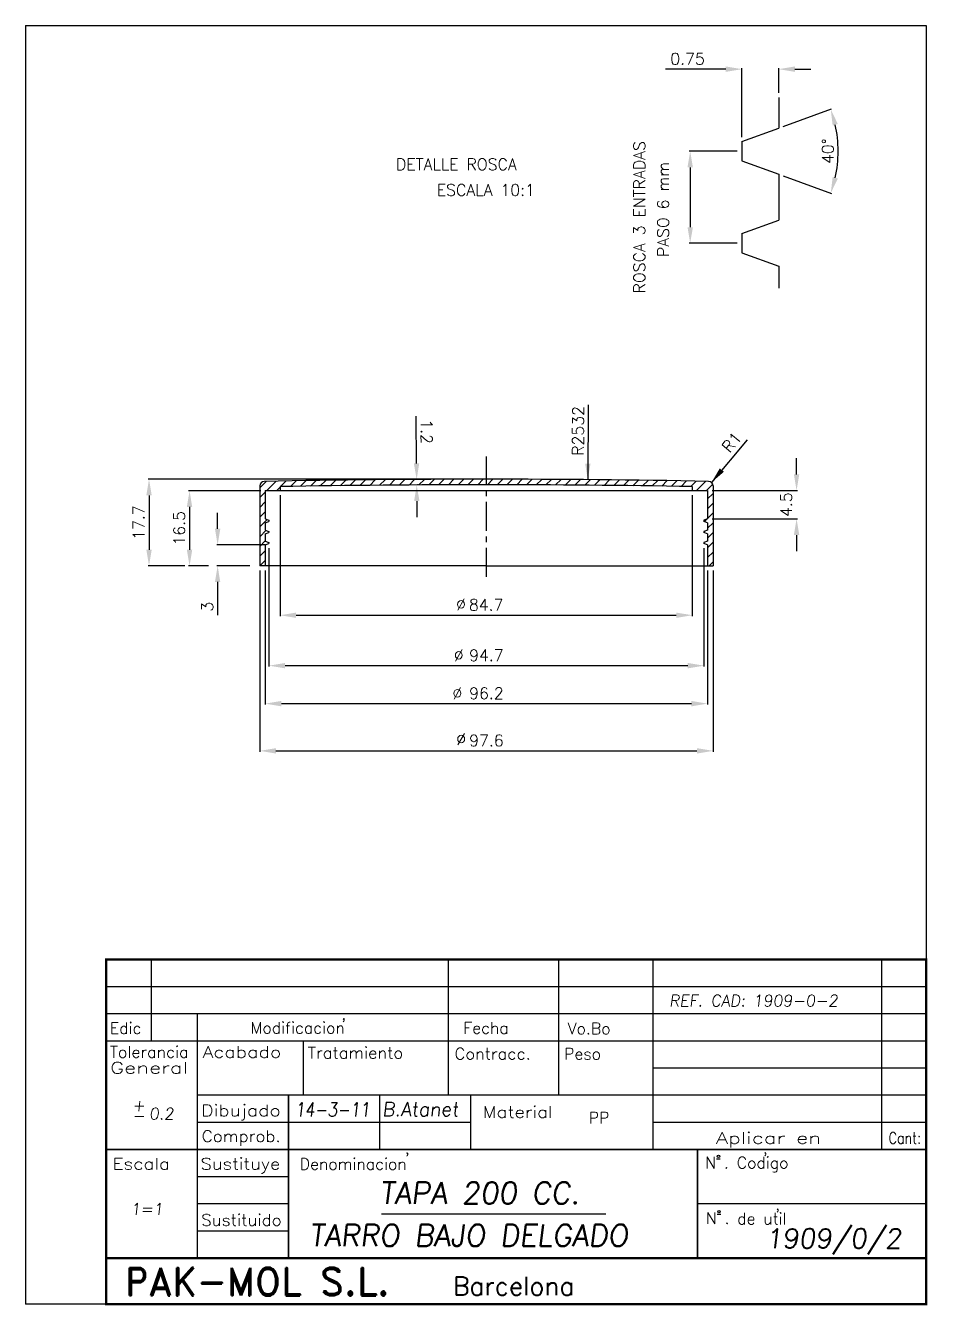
# Model space of a CAD drawing. Extents: x 321 to 964, y 983 to 1560.
# Drawn here: x 767.7 to 963.6, y 1281.6 to 1559.6 of the extents above; entities that cross this region are included whole.
import ezdxf
from ezdxf.enums import TextEntityAlignment as Align

# ---------------------------------------------------------------- set-up
doc = ezdxf.new("R2010")
doc.units = 0
doc.header["$LTSCALE"] = 5
doc.header["$MEASUREMENT"] = 0
doc.linetypes.add('CENTRO', pattern=[2, 1.25, -0.25, 0.25, -0.25])
doc.linetypes.add('CONTINUA', pattern=[0])
doc.layers.get('0').update_dxf_attribs({"linetype": 'CONTINUA'})
doc.layers.get('DEFPOINTS').update_dxf_attribs({"linetype": 'CONTINUA'})
doc.styles.add('25', font='simplex.shx', dxfattribs={"height": 2.5})
doc.styles.add('4', font='ROMANS', dxfattribs={"oblique": 7, "height": 4})
doc.styles.add('ROMAND', font='romand', dxfattribs={"height": 4})
doc.styles.add('ROMANS', font='romans', dxfattribs={"oblique": 7, "height": 2.5})
doc.dimstyles.get("Standard").update_dxf_attribs({"dimtxt": 0.18, "dimasz": 0.18, "dimexe": 0.18, "dimexo": 0.0625, "dimgap": 0.09, "dimtad": 0, "dimtih": 1, "dimtoh": 1, "dimdec": 4, "dimzin": 0, "dimtxsty": 'STANDARD', "dimcen": 0.09, "dimazin": 3, "dimtfac": 1, "dimtdec": 4, "dimtofl": 0, "dimtmove": 0, "dimatfit": 3, "dimtolj": 1, "dimtzin": 0})

# ---------------------------------------------------------------- blocks, each defined once
blk = doc.blocks.new('*D46')
at = {"color": 0, "linetype": 'BYBLOCK'}
for p, q in [((1147.15, 1238.99), (1157.7, 1242.84)), ((1147.15, 1228.31), (1157.7, 1224.47))]:
    blk.add_line(p, q, dxfattribs=at)
blk.add_arc((1132.47, 1233.65), 26.65, 347.5294, 12.4706, dxfattribs=at)
for points in [[(1157.93, 1239.24), (1159.05, 1239.57), (1157.51, 1242.77)], [(1159.05, 1227.73), (1157.93, 1228.06), (1157.51, 1224.54)]]:
    blk.add_solid(points, dxfattribs=at)
at = {"layer": 'DEFPOINTS', "color": 0, "linetype": 'BYBLOCK'}
for p in [(1146.21, 1238.65), (1138.21, 1235.74), (1138.21, 1231.56), (1158.94, 1230.56), (1146.21, 1228.65)]:
    blk.add_point(p, dxfattribs=at)
at = {"color": 0, "linetype": 'BYBLOCK', "insert": (1156.87, 1233.65), "char_height": 2.5, "attachment_point": 5, "rotation": 90, "style": '25'}
blk.add_mtext('\\A1;40°', dxfattribs=at)
blk = doc.blocks.new('*D45')
at = {"color": 0, "linetype": 'BYBLOCK'}
for p, q in [((919.8, 1550.17), (906.68, 1550.17)), ((923.3, 1535.43), (923.3, 1550.37)), ((931.3, 1545.05), (931.3, 1550.37)), ((934.8, 1550.17), (938.3, 1550.17))]:
    blk.add_line(p, q, dxfattribs=at)
for points in [[(919.8, 1550.75), (919.8, 1549.58), (923.3, 1550.17)], [(934.8, 1550.75), (934.8, 1549.58), (931.3, 1550.17)]]:
    blk.add_solid(points, dxfattribs=at)
at = {"layer": 'DEFPOINTS', "color": 0, "linetype": 'BYBLOCK'}
for p in [(931.3, 1550.17), (931.3, 1544.05), (923.3, 1534.43)]:
    blk.add_point(p, dxfattribs=at)
at = {"color": 0, "linetype": 'BYBLOCK', "insert": (911.49, 1552.42), "char_height": 2.5, "attachment_point": 5, "style": '25'}
blk.add_mtext('\\A1;0.75', dxfattribs=at)
blk = doc.blocks.new('*D51')
at = {"color": 0, "linetype": 'BYBLOCK'}
for p, q in [((1037.86, 1158.94), (1037.86, 1132.63)), ((1127.43, 1158.94), (1127.43, 1132.63)), ((1041.36, 1132.83), (1123.93, 1132.83))]:
    blk.add_line(p, q, dxfattribs=at)
for points in [[(1041.36, 1133.41), (1041.36, 1132.25), (1037.86, 1132.83)], [(1123.93, 1133.41), (1123.93, 1132.25), (1127.43, 1132.83)]]:
    blk.add_solid(points, dxfattribs=at)
at = {"layer": 'DEFPOINTS', "color": 0, "linetype": 'BYBLOCK'}
for p in [(1037.86, 1159.94), (1127.43, 1159.94), (1127.43, 1132.83)]:
    blk.add_point(p, dxfattribs=at)
at = {"color": 0, "linetype": 'BYBLOCK', "insert": (1082.65, 1135.08), "char_height": 2.5, "attachment_point": 5, "style": '25'}
blk.add_mtext('\\A1;84.7', dxfattribs=at)
blk = doc.blocks.new('*D49')
at = {"color": 0, "linetype": 'BYBLOCK'}
for p, q in [((820.54, 1446.08), (820.54, 1420.36)), ((915.04, 1446.08), (915.04, 1420.36)), ((824.04, 1420.56), (911.54, 1420.56))]:
    blk.add_line(p, q, dxfattribs=at)
for points in [[(824.04, 1421.14), (824.04, 1419.97), (820.54, 1420.56)], [(911.54, 1421.14), (911.54, 1419.97), (915.04, 1420.56)]]:
    blk.add_solid(points, dxfattribs=at)
at = {"layer": 'DEFPOINTS', "color": 0, "linetype": 'BYBLOCK'}
for p in [(820.54, 1447.08), (915.04, 1447.08), (915.04, 1420.56)]:
    blk.add_point(p, dxfattribs=at)
at = {"color": 0, "linetype": 'BYBLOCK', "insert": (867.79, 1422.81), "char_height": 2.5, "attachment_point": 5, "style": '25'}
blk.add_mtext('\\A1;94.7', dxfattribs=at)
blk = doc.blocks.new('*D48')
at = {"color": 0, "linetype": 'BYBLOCK'}
for p, q in [((819.74, 1441.25), (819.74, 1412.11)), ((915.84, 1441.25), (915.84, 1412.11)), ((823.24, 1412.31), (912.34, 1412.31))]:
    blk.add_line(p, q, dxfattribs=at)
for points in [[(823.24, 1412.89), (823.24, 1411.72), (819.74, 1412.31)], [(912.34, 1412.89), (912.34, 1411.72), (915.84, 1412.31)]]:
    blk.add_solid(points, dxfattribs=at)
at = {"layer": 'DEFPOINTS', "color": 0, "linetype": 'BYBLOCK'}
for p in [(819.74, 1442.25), (915.84, 1442.25), (915.84, 1412.31)]:
    blk.add_point(p, dxfattribs=at)
at = {"color": 0, "linetype": 'BYBLOCK', "insert": (867.79, 1414.56), "char_height": 2.5, "attachment_point": 5, "style": '25'}
blk.add_mtext('\\A1;96.2', dxfattribs=at)
blk = doc.blocks.new('*D50')
at = {"color": 0, "linetype": 'BYBLOCK'}
for p, q in [((1033.66, 1159.86), (1018, 1159.86)), ((1018.2, 1156.36), (1018.2, 1147.06)), ((1022.3, 1143.56), (1018, 1143.56))]:
    blk.add_line(p, q, dxfattribs=at)
for points in [[(1017.61, 1156.36), (1018.78, 1156.36), (1018.2, 1159.86)], [(1017.61, 1147.06), (1018.78, 1147.06), (1018.2, 1143.56)]]:
    blk.add_solid(points, dxfattribs=at)
at = {"layer": 'DEFPOINTS', "color": 0, "linetype": 'BYBLOCK'}
for p in [(1034.66, 1159.86), (1018.2, 1143.56), (1023.3, 1143.56)]:
    blk.add_point(p, dxfattribs=at)
at = {"color": 0, "linetype": 'BYBLOCK', "insert": (1015.95, 1151.71), "char_height": 2.5, "attachment_point": 5, "rotation": 90, "style": '25'}
blk.add_mtext('\\A1;16.5', dxfattribs=at)
blk = doc.blocks.new('*D47')
at = {"color": 0, "linetype": 'BYBLOCK'}
for p, q in [((1254.92, 1151.61), (1254.92, 1155.11)), ((1265.28, 1148.11), (1254.72, 1148.11)), ((1261.89, 1143.56), (1254.72, 1143.56)), ((1254.92, 1140.06), (1254.92, 1132.83))]:
    blk.add_line(p, q, dxfattribs=at)
for points in [[(1254.34, 1151.61), (1255.5, 1151.61), (1254.92, 1148.11)], [(1254.34, 1140.06), (1255.5, 1140.06), (1254.92, 1143.56)]]:
    blk.add_solid(points, dxfattribs=at)
at = {"layer": 'DEFPOINTS', "color": 0, "linetype": 'BYBLOCK'}
for p in [(1266.28, 1148.11), (1254.92, 1143.56), (1262.89, 1143.56)]:
    blk.add_point(p, dxfattribs=at)
at = {"color": 0, "linetype": 'BYBLOCK', "insert": (1252.67, 1134.67), "char_height": 2.5, "attachment_point": 5, "rotation": 90, "style": '25'}
blk.add_mtext('\\A1;3', dxfattribs=at)
blk = doc.blocks.new('*D44')
at = {"color": 0, "linetype": 'BYBLOCK'}
for p, q in [((1137.21, 1233.65), (1126.77, 1233.65)), ((1126.97, 1230.15), (1126.97, 1217.15)), ((1137.21, 1213.65), (1126.77, 1213.65))]:
    blk.add_line(p, q, dxfattribs=at)
for points in [[(1126.39, 1230.15), (1127.56, 1230.15), (1126.97, 1233.65)], [(1126.39, 1217.15), (1127.56, 1217.15), (1126.97, 1213.65)]]:
    blk.add_solid(points, dxfattribs=at)
at = {"layer": 'DEFPOINTS', "color": 0, "linetype": 'BYBLOCK'}
for p in [(1138.21, 1233.65), (1126.97, 1213.65), (1138.21, 1213.65)]:
    blk.add_point(p, dxfattribs=at)
blk = doc.blocks.new('*D53')
at = {"color": 0, "linetype": 'BYBLOCK'}
for p, q in [((1380.71, 1163.44), (1380.71, 1166.94)), ((1362.38, 1159.94), (1380.91, 1159.94)), ((1362.38, 1153.75), (1380.91, 1153.75)), ((1380.71, 1150.25), (1380.71, 1146.75))]:
    blk.add_line(p, q, dxfattribs=at)
for points in [[(1380.13, 1163.44), (1381.3, 1163.44), (1380.71, 1159.94)], [(1380.13, 1150.25), (1381.3, 1150.25), (1380.71, 1153.75)]]:
    blk.add_solid(points, dxfattribs=at)
at = {"layer": 'DEFPOINTS', "color": 0, "linetype": 'BYBLOCK'}
for p in [(1361.38, 1159.94), (1380.71, 1159.94), (1361.38, 1153.75)]:
    blk.add_point(p, dxfattribs=at)
at = {"color": 0, "linetype": 'BYBLOCK', "insert": (1378.46, 1156.85), "char_height": 2.5, "attachment_point": 5, "rotation": 90, "style": '25'}
blk.add_mtext('\\A1;4.5', dxfattribs=at)
blk = doc.blocks.new('*D62')
at = {"color": 0, "linetype": 'BYBLOCK'}
blk.add_line((924.45, 1469.64), (916.69, 1460.37), dxfattribs=at)
blk.add_solid([(918.49, 1463.43), (919.38, 1462.68), (916.69, 1460.37)], dxfattribs=at)
at = {"layer": 'DEFPOINTS', "color": 0, "linetype": 'BYBLOCK'}
for p in [(916.69, 1460.37), (916.04, 1459.6)]:
    blk.add_point(p, dxfattribs=at)
at = {"color": 0, "linetype": 'BYBLOCK', "insert": (921.09, 1469.13), "char_height": 2.5, "attachment_point": 5, "rotation": 50.0714, "style": '25'}
blk.add_mtext('\\A1;R1', dxfattribs=at)
blk = doc.blocks.new('*D63')
at = {"color": 0, "linetype": 'BYBLOCK'}
for p, q in [((818.54, 1441.25), (818.54, 1401.85)), ((917.04, 1441.25), (917.04, 1401.85)), ((822.04, 1402.05), (913.54, 1402.05))]:
    blk.add_line(p, q, dxfattribs=at)
for points in [[(822.04, 1402.63), (822.04, 1401.46), (818.54, 1402.05)], [(913.54, 1402.63), (913.54, 1401.46), (917.04, 1402.05)]]:
    blk.add_solid(points, dxfattribs=at)
at = {"layer": 'DEFPOINTS', "color": 0, "linetype": 'BYBLOCK'}
for p in [(818.54, 1442.25), (917.04, 1442.25), (917.04, 1402.05)]:
    blk.add_point(p, dxfattribs=at)
at = {"color": 0, "linetype": 'BYBLOCK', "insert": (867.79, 1404.3), "char_height": 2.5, "attachment_point": 5, "style": '25'}
blk.add_mtext('\\A1;97.6', dxfattribs=at)
blk = doc.blocks.new('*D64')
at = {"color": 0, "linetype": 'BYBLOCK'}
for p, q in [((866.79, 1461.06), (794.28, 1461.06)), ((794.48, 1457.56), (794.48, 1445.75)), ((802.29, 1442.25), (794.28, 1442.25))]:
    blk.add_line(p, q, dxfattribs=at)
for points in [[(793.9, 1457.56), (795.07, 1457.56), (794.48, 1461.06)], [(793.9, 1445.75), (795.07, 1445.75), (794.48, 1442.25)]]:
    blk.add_solid(points, dxfattribs=at)
at = {"layer": 'DEFPOINTS', "color": 0, "linetype": 'BYBLOCK'}
for p in [(867.79, 1461.06), (794.48, 1442.25), (803.29, 1442.25)]:
    blk.add_point(p, dxfattribs=at)
at = {"color": 0, "linetype": 'BYBLOCK', "insert": (792.23, 1451.65), "char_height": 2.5, "attachment_point": 5, "rotation": 90, "style": '25'}
blk.add_mtext('\\A1;17.7', dxfattribs=at)
blk = doc.blocks.new('*D65')
at = {"color": 0, "linetype": 'BYBLOCK'}
for p, q in [((852.61, 1464.52), (852.54, 1474.78)), ((852.93, 1461.02), (852.83, 1461.02)), ((852.94, 1459.82), (852.84, 1459.82)), ((852.66, 1456.32), (852.68, 1452.82))]:
    blk.add_line(p, q, dxfattribs=at)
for points in [[(853.19, 1464.52), (852.02, 1464.51), (852.63, 1461.02)], [(853.24, 1456.32), (852.08, 1456.31), (852.64, 1459.82)]]:
    blk.add_solid(points, dxfattribs=at)
at = {"layer": 'DEFPOINTS', "color": 0, "linetype": 'BYBLOCK'}
for p in [(851.93, 1461.01), (852.63, 1461.02), (851.94, 1459.81)]:
    blk.add_point(p, dxfattribs=at)
at = {"color": 0, "linetype": 'BYBLOCK', "insert": (854.81, 1471.41), "char_height": 2.5, "attachment_point": 5, "rotation": 270.3577, "style": '25'}
blk.add_mtext('\\A1;1.2', dxfattribs=at)

msp = doc.modelspace()

# ---------------------------------------------------------------- hatches: boundary and pattern name
h = msp.add_hatch()
h.set_pattern_fill('_U', color=3, scale=1.5, angle=45, style=0, pattern_type=0)
h.set_pattern_definition([(45, (0, 0), (-1.0606602, 1.0606602), [])])
h.paths.add_polyline_path([(916.06392, 1460.60172, 0.004766153), (867.79484, 1461.06298), (867.79484, 1459.86298, -0.004418084), (912.51809, 1459.46674), (912.51809, 1458.6288), (915.84484, 1458.6288), (915.84484, 1452.43327), (915.04484, 1452.14805), (915.04484, 1451.88249), (915.84484, 1451.59726), (915.84484, 1450.03147), (915.04484, 1449.74625), (915.04484, 1449.48069), (915.84484, 1449.19546), (915.84484, 1447.62967), (915.04484, 1447.34445), (915.04484, 1447.07889), (915.84484, 1446.79366), (915.84484, 1442.2464), (917.04484, 1442.2464), (917.04484, 1459.6019, 0.408633793)])
h.paths.add_polyline_path([(867.79484, 1461.06298, 0.004766146), (819.5258, 1460.60399, 0.408647553), (818.54484, 1459.60418), (818.54484, 1442.2464), (819.74484, 1442.2464), (819.74484, 1446.79366), (820.54484, 1447.07889), (820.54484, 1447.34445), (819.74484, 1447.62967), (819.74484, 1449.19546), (820.54484, 1449.48069), (820.54484, 1449.74625), (819.74484, 1450.03147), (819.74484, 1451.59726), (820.54484, 1451.88249), (820.54484, 1452.14805), (819.74484, 1452.43327), (819.74484, 1458.6288), (822.95223, 1458.6288), (822.95223, 1459.46674, -0.004429874), (867.79484, 1459.86298)])

# ---------------------------------------------------------------- linework, layer by layer
at = {"color": 7}
for p, q in [((767.66406, 1559.63686), (963.34982, 1559.63686)), ((767.66406, 1559.63686), (767.66406, 1281.80183)), ((963.34982, 1559.63686), (963.34982, 1281.80183)), ((794.92367, 1356.70183), (794.92367, 1339.00183)), ((859.44982, 1356.70183), (859.44982, 1327.20183)), ((883.43468, 1356.70183), (883.43468, 1339.00183)), ((953.64982, 1356.70183), (953.64982, 1315.40183)), ((963.34982, 1350.80183), (785.14982, 1350.80183)), ((785.14982, 1350.80183), (785.14982, 1281.80183)), ((903.94982, 1350.80183), (903.94982, 1315.40183)), ((963.34982, 1350.80183), (963.34982, 1282.80183)), ((963.34982, 1344.90183), (785.14982, 1344.90183)), ((804.94982, 1344.90183), (804.94982, 1291.80183)), ((963.34982, 1339.00183), (785.14982, 1339.00183)), ((827.94982, 1339.00183), (827.94982, 1327.20183)), ((883.43468, 1339.00183), (883.43468, 1327.20183)), ((963.34982, 1333.10183), (903.94982, 1333.10183)), ((963.34982, 1327.20183), (804.94982, 1327.20183)), ((824.74982, 1327.20183), (824.74982, 1291.80183)), ((844.54982, 1327.20183), (844.54982, 1315.40183)), ((864.34982, 1327.20183), (864.34982, 1315.40183)), ((864.34982, 1321.30183), (804.94982, 1321.30183)), ((963.34982, 1321.30183), (903.94982, 1321.30183)), ((963.34982, 1315.40183), (785.14982, 1315.40183)), ((913.64982, 1315.40183), (913.64982, 1291.80183)), ((824.74982, 1309.50183), (804.94982, 1309.50183)), ((824.74982, 1303.60183), (804.94982, 1303.60183)), ((963.34982, 1303.60183), (913.64982, 1303.60183)), ((824.74982, 1297.70183), (804.94982, 1297.70183)), ((963.34982, 1291.80183), (785.14982, 1291.80183)), ((963.34982, 1281.80183), (767.66406, 1281.80183)), ((963.34982, 1281.80183), (785.14982, 1281.80183))]:
    msp.add_line(p, q, dxfattribs=at)
at = {"color": 3, "linetype": 'CONTINUA'}
for p, q in [((931.29526, 1544.04592), (931.29526, 1537.33825)), ((923.29526, 1534.42648), (923.29526, 1530.25001)), ((931.29526, 1527.33825), (931.29526, 1517.33825)), ((923.29526, 1514.42648), (923.29526, 1510.25001)), ((931.29526, 1507.33825), (931.29526, 1502.61947)), ((818.54484, 1459.60418), (818.54484, 1442.2464)), ((822.95223, 1459.46674), (822.95223, 1458.6288)), ((912.51809, 1459.46674), (912.51809, 1458.6288)), ((917.04484, 1459.6019), (917.04484, 1442.2464)), ((820.54484, 1452.14805), (820.54484, 1451.88249)), ((915.04484, 1452.14805), (915.04484, 1451.88249)), ((819.74484, 1451.59726), (819.74484, 1450.03147)), ((819.74484, 1449.19546), (819.74484, 1447.62967)), ((820.54484, 1449.74625), (820.54484, 1449.48069)), ((915.04484, 1449.74625), (915.04484, 1449.48069)), ((915.84484, 1451.59726), (915.84484, 1450.03147)), ((915.84484, 1449.19546), (915.84484, 1447.62967)), ((819.74484, 1446.79366), (819.74484, 1442.2464)), ((820.54484, 1447.34445), (820.54484, 1447.07889)), ((915.04484, 1447.34445), (915.04484, 1447.07889)), ((915.84484, 1446.79366), (915.84484, 1442.2464)), ((867.79484, 1442.2464), (818.54484, 1442.2464)), ((867.79484, 1442.2464), (917.04484, 1442.2464))]:
    msp.add_line(p, q, dxfattribs=at)
at = {"color": 3}
for p, q in [((923.29526, 1534.42648), (931.29526, 1537.33825)), ((923.29526, 1530.25001), (931.29526, 1527.33825)), ((923.29526, 1514.42648), (931.29526, 1517.33825)), ((923.29526, 1510.25001), (931.29526, 1507.33825)), ((819.74484, 1458.6288), (915.84484, 1458.6288)), ((819.74484, 1458.6288), (819.74484, 1452.43327)), ((915.84484, 1458.6288), (915.84484, 1452.43327)), ((819.74484, 1452.43327), (820.54484, 1452.14805)), ((819.74484, 1451.59726), (820.54484, 1451.88249)), ((915.84484, 1452.43327), (915.04484, 1452.14805)), ((915.84484, 1451.59726), (915.04484, 1451.88249)), ((819.74484, 1450.03147), (820.54484, 1449.74625)), ((819.74484, 1449.19546), (820.54484, 1449.48069)), ((915.84484, 1450.03147), (915.04484, 1449.74625)), ((915.84484, 1449.19546), (915.04484, 1449.48069)), ((819.74484, 1447.62967), (820.54484, 1447.34445)), ((819.74484, 1446.79366), (820.54484, 1447.07889)), ((915.84484, 1447.62967), (915.04484, 1447.34445)), ((915.84484, 1446.79366), (915.04484, 1447.07889))]:
    msp.add_line(p, q, dxfattribs=at)
at = {"color": 0, "linetype": 'BYBLOCK'}
msp.add_line((889.92576, 1477.24278), (889.79931, 1460.96685), dxfattribs=at)
at = {"linetype": 'CENTRO'}
msp.add_line((867.79484, 1439.87708), (867.79484, 1465.9785), dxfattribs=at)
at = {"color": 4}
for p, q in [((917.80887, 1313.38708), (918.59677, 1313.38708)), ((917.89439, 1301.35665), (918.68229, 1301.35665))]:
    msp.add_line(p, q, dxfattribs=at)
msp.add_line((844.99269, 1301.43858), (893.72271, 1301.43858))
for points, const_width in [([(785.14982, 1356.70183), (785.14982, 1281.80183), (963.34982, 1281.80183), (963.34982, 1309.50183), (963.34982, 1356.70183), (785.14982, 1356.70183)], 0.5), ([(903.94982, 1315.40183), (903.94982, 1356.70183)], 0.3), ([(804.94982, 1291.80183), (804.94982, 1344.90183)], 0.3), ([(785.14982, 1339.00183), (903.94982, 1339.00183)], 0.3), ([(824.74982, 1291.80183), (824.74982, 1327.20183)], 0.3), ([(963.34982, 1315.40183), (785.14982, 1315.40183)], 0.3), ([(913.64982, 1291.80183), (913.64982, 1315.40183)], 0.3), ([(785.14982, 1291.80183), (963.34982, 1291.80183)], 0.5)]:
    msp.add_lwpolyline(points, dxfattribs=dict(const_width=const_width))
for centre in [(918.22158, 1313.95007), (918.3071, 1301.91964)]:
    msp.add_circle(centre, 0.27058, dxfattribs=at)
at = {"color": 3}
for centre, radius, start, end in [((819.54484, 1459.60418), 1, 91.0909616, 180), ((867.73516, -1070.97839), 2532.04137, 88.90633605, 91.09096161), ((916.04484, 1459.6019), 1, 0, 88.9063361), ((867.73516, -1070.97839), 2530.84137, 88.9861053, 91.0138947)]:
    msp.add_arc(centre, radius, start, end, dxfattribs=at)
at = {"color": 0, "linetype": 'BYBLOCK'}
msp.add_solid([(889.24318, 1464.47127), (890.40982, 1464.46221), (889.79931, 1460.96685)], dxfattribs=at)
at = {"layer": 'DEFPOINTS', "color": 0, "linetype": 'BYBLOCK'}
msp.add_point((889.79931, 1460.96685), dxfattribs=at)

# ---------------------------------------------------------------- texts
at = {"color": 7, "style": '25'}
for s, p in [('ROSCA 3 ENTRADAS', (902.26754, 1501.43127)), ('PASO 6 mm', (907.43459, 1509.32246))]:
    msp.add_text(s, height=2.5, rotation=90, dxfattribs=at).set_placement(p)
for s, p in [('DETALLE ROSCA', (848.13342, 1528.24817)), ('ESCALA 10:1', (857.00216, 1522.6531))]:
    msp.add_text(s, height=2.5, dxfattribs=at).set_placement(p)
at = {"style": '25'}
for s, p in [('%%c', (861.20454, 1432.61514)), ('%%c', (860.71636, 1421.57171)), ('%%c', (860.4078, 1413.28851)), ('%%c', (861.22836, 1403.35262)), ('PP', (890.01841, 1321.06543))]:
    msp.add_text(s, height=2.5, dxfattribs=at).set_placement(p)
at = {"oblique": 7}
for s, height, style, p in [('REF. CAD: 1909-0-2', 2.5, 'ROMANS', (907.52676, 1346.52602)), ('+', 2.5, 'ROMANS', (790.85655, 1323.78785)), ('0.2', 2.5, 'ROMANS', (794.51658, 1321.95667)), ('B.Atanet', 3, 'ROMANS', (845.13239, 1322.68148)), ('-', 2.5, 'ROMANS', (790.85655, 1321.5102)), ('TAPA 200 CC.', 4.6703725, '4', (844.61559, 1303.64328)), ('1=1', 2.5, 'ROMANS', (790.49704, 1301.24094)), ('TARRO BAJO DELGADO', 4.6703725, '4', (829.31557, 1294.43798)), ('1909/0/2', 4.203335, '4', (928.46099, 1294.01512))]:
    msp.add_text(s, height=height, dxfattribs=dict(at, style=style)).set_placement(p)
at = {"color": 4}
for s, height, style, p in [('Edic', 2.5, 'ROMANS', (785.9726, 1340.53226)), ('Modificacion', 2.5, 'ROMANS', (816.55003, 1340.61739)), ("'", 2.5, '25', (836.24538, 1341.4026)), ('Fecha', 2.5, 'ROMANS', (862.7763, 1340.58874)), ('Vo.Bo', 2.5, 'ROMANS', (885.4525, 1340.47423)), ('Peso', 2.5, 'ROMANS', (884.65757, 1334.96224)), ('Denominacion', 2.5, 'ROMANS', (827.22068, 1311.0299)), ("'", 2.5, '25', (850.04202, 1312.22531)), ('N . Codigo', 2.5, 'ROMANS', (915.32098, 1311.29973)), ("'", 2.5, '25', (927.8719, 1312.26172)), ('N .', 2.5, 'ROMANS', (915.47701, 1299.24902)), ('de util', 2.5, 'ROMANS', (922.27985, 1299.15514)), ("'", 2.5, '25', (930.55869, 1300.03078)), ('PAK-MOL S.L.', 6, 'ROMAND', (789.22448, 1283.70594)), ('Barcelona', 4, '4', (860.50916, 1283.76484))]:
    msp.add_text(s, height=height, dxfattribs=dict(at, style=style)).set_placement(p)
at = {"color": 4, "style": 'ROMANS'}
for s, width, p, p2 in [('Tolerancia', 0.940146, (785.96897, 1335.35746), (803.09306, 1335.35746)), ('Acabado', 1.121612, (806.14272, 1335.35746), (823.23395, 1335.35746)), ('Tratamiento', 0.957353, (828.96426, 1335.17478), (849.7069, 1335.17478)), ('Contracc.', 0.959177, (860.87295, 1334.98861), (877.43018, 1334.98861)), ('General', 1.270843, (786.01618, 1331.91442), (802.96075, 1331.91442)), ('Dibujado', 1.108803, (805.80959, 1322.6447), (823.10164, 1322.6447)), ('Material', 1.090532, (866.9842, 1322.32923), (882.17375, 1322.32923)), ('Comprob.', 0.987886, (805.93125, 1317.08287), (823.10164, 1317.08287)), ('Aplicar en', 1.221721, (917.65751, 1316.66989), (940.49205, 1316.66989)), ('Cant:', 0.770947, (955.16104, 1316.66989), (962.22806, 1316.66989)), ('Escala', 1.088591, (786.57172, 1311.06741), (799.01276, 1311.06741)), ('Sustituye', 1.051982, (805.68794, 1311.06741), (822.97051, 1311.06741)), ('Sustituido', 0.979997, (805.80959, 1298.85293), (823.30953, 1298.85293))]:
    msp.add_text(s, height=2.5, dxfattribs=dict(at, width=width)).set_placement(p, p2, align=Align.FIT)
at = {"style": 'ROMANS', "oblique": 7, "width": 0.795062}
msp.add_text('14-3-11', height=3, dxfattribs=at).set_placement((826.20731, 1322.63288), (842.44929, 1322.63288), align=Align.FIT)
at = {"color": 0, "linetype": 'BYBLOCK', "insert": (887.69569, 1471.55947), "char_height": 2.5, "attachment_point": 5, "rotation": 89.5548727, "style": '25'}
msp.add_mtext('\\A1;R2532', dxfattribs=at)

# ---------------------------------------------------------------- dimensions: what is measured, and where the dimension line sits
for base, p1, p2, text, picture, middle in [((931.29526, 1550.16682), (923.29526, 1534.42648), (931.29526, 1544.04592), '0.75', '*D45', (911.48573, 1550.16682)), ((915.04484, 1420.55702), (820.54484, 1447.07889), (915.04484, 1447.07889), '94.7', '*D49', (867.79484, 1420.55702)), ((915.84484, 1412.30719), (819.74484, 1442.2464), (915.84484, 1442.2464), '96.2', '*D48', (867.79484, 1412.30719))]:
    dim = msp.add_linear_dim(base=base, p1=p1, p2=p2, text=text, dimstyle='STANDARD', override={"dimtxt": 1, "dimasz": 3.5, "dimexe": 0.2, "dimexo": 1, "dimgap": 1, "dimtad": 1, "dimtih": 0, "dimtoh": 0, "dimzin": 8, "dimtxsty": '25', "dimcen": 0, "dimtzin": 8})
    dim.commit()
    dim.dimension.update_dxf_attribs({"geometry": picture, "text_midpoint": middle, "dimtype": 160})
dim = msp.add_angular_dim_2l(base=(944.03043, 1529.24405), line1=((923.29526, 1534.42648), (931.29526, 1537.33825)), line2=((923.29526, 1530.25001), (931.29526, 1527.33825)), dimstyle='STANDARD', override={"dimtxt": 1, "dimasz": 3.5, "dimexe": 0.2, "dimexo": 1, "dimgap": 1, "dimtad": 1, "dimtih": 0, "dimtoh": 0, "dimzin": 8, "dimtxsty": '25', "dimcen": 0, "dimtzin": 8})
dim.commit()
dim.dimension.update_dxf_attribs({"geometry": '*D46', "text_midpoint": (941.96065, 1532.33825), "insert": (-214.91053, 298.68564)})
for base, p1, p2, text, picture, middle in [((912.06182, 1512.33825), (923.29526, 1532.33825), (923.29526, 1512.33825), ' ', '*D44', (912.06182, 1522.33825)), ((803.28622, 1442.2464), (819.74484, 1458.5464), (808.38458, 1442.2464), '16.5', '*D50', (801.03622, 1450.3964))]:
    dim = msp.add_linear_dim(base=base, p1=p1, p2=p2, angle=90, text=text, dimstyle='STANDARD', override={"dimtxt": 1, "dimasz": 3.5, "dimexe": 0.2, "dimexo": 1, "dimgap": 1, "dimtad": 1, "dimtih": 0, "dimtoh": 0, "dimzin": 8, "dimtxsty": '25', "dimcen": 0, "dimtzin": 8})
    dim.commit()
    dim.dimension.update_dxf_attribs({"geometry": picture, "text_midpoint": middle, "insert": (-214.91053, 298.68564)})
dim = msp.add_aligned_dim(p1=(851.93526, 1459.81366), p2=(851.92777, 1461.01364), distance=-0.70165, dimstyle='STANDARD', override={"dimtxt": 1, "dimasz": 3.5, "dimexe": 0.2, "dimexo": 1, "dimgap": 1, "dimtad": 1, "dimtih": 0, "dimtoh": 0, "dimzin": 8, "dimtxsty": '25', "dimcen": 0, "dimtzin": 8})
dim.commit()
dim.dimension.update_dxf_attribs({"geometry": '*D65', "text_midpoint": (854.81455, 1471.41282)})
dim = msp.add_radius_dim(center=(916.04484, 1459.6019), mpoint=(916.68667, 1460.36875), dimstyle='STANDARD', override={"dimtxt": 1, "dimasz": 3.5, "dimexe": 0.2, "dimexo": 1, "dimgap": 1, "dimtad": 1, "dimtih": 0, "dimtoh": 0, "dimzin": 8, "dimtxsty": '25', "dimcen": 0, "dimtzin": 8})
dim.commit()
dim.dimension.update_dxf_attribs({"geometry": '*D62', "text_midpoint": (922.81463, 1467.69029), "dimtype": 164})
at = {"color": 7}
for base, p1, p2, text, picture, middle in [((935.17885, 1458.6288), (915.84484, 1452.43327), (915.84484, 1458.6288), '4.5', '*D53', (935.17885, 1455.53104)), ((809.38458, 1442.2464), (820.74484, 1446.79366), (817.35638, 1442.2464), '3', '*D47', (809.38458, 1433.35355))]:
    dim = msp.add_linear_dim(base=base, p1=p1, p2=p2, angle=90, text=text, dimstyle='STANDARD', override={"dimtxt": 1, "dimasz": 3.5, "dimexe": 0.2, "dimexo": 1, "dimgap": 1, "dimtad": 1, "dimtih": 0, "dimtoh": 0, "dimzin": 8, "dimtxsty": '25', "dimcen": 0, "dimtzin": 8}, dxfattribs=at)
    dim.commit()
    dim.dimension.update_dxf_attribs({"geometry": picture, "text_midpoint": middle, "dimtype": 160, "insert": (-445.53515, 298.68564)})
dim = msp.add_linear_dim(base=(794.48443, 1442.2464), p1=(867.79484, 1461.06298), p2=(803.28622, 1442.2464), angle=90, text='17.7', dimstyle='STANDARD', override={"dimtxt": 1, "dimasz": 3.5, "dimexe": 0.2, "dimexo": 1, "dimgap": 1, "dimtad": 1, "dimtih": 0, "dimtoh": 0, "dimzin": 8, "dimtxsty": '25', "dimcen": 0, "dimtzin": 8})
dim.commit()
dim.dimension.update_dxf_attribs({"geometry": '*D64', "text_midpoint": (792.23443, 1451.65469)})
dim = msp.add_linear_dim(base=(912.51809, 1431.51654), p1=(822.95223, 1458.6288), p2=(912.51809, 1458.6288), text='84.7', dimstyle='STANDARD', override={"dimtxt": 1, "dimasz": 3.5, "dimexe": 0.2, "dimexo": 1, "dimgap": 1, "dimtad": 1, "dimtih": 0, "dimtoh": 0, "dimzin": 8, "dimtxsty": '25', "dimcen": 0, "dimtzin": 8})
dim.commit()
dim.dimension.update_dxf_attribs({"geometry": '*D51', "text_midpoint": (867.73516, 1433.76654), "insert": (-214.91053, 298.68564)})
dim = msp.add_linear_dim(base=(917.04484, 1402.04807), p1=(818.54484, 1442.2464), p2=(917.04484, 1442.2464), text='97.6', dimstyle='STANDARD', override={"dimtxt": 1, "dimasz": 3.5, "dimexe": 0.2, "dimexo": 1, "dimgap": 1, "dimtad": 1, "dimtih": 0, "dimtoh": 0, "dimzin": 8, "dimtxsty": '25', "dimcen": 0, "dimtzin": 8})
dim.commit()
dim.dimension.update_dxf_attribs({"geometry": '*D63', "text_midpoint": (867.79484, 1404.29807)})

doc.saveas('drawing.dxf')
